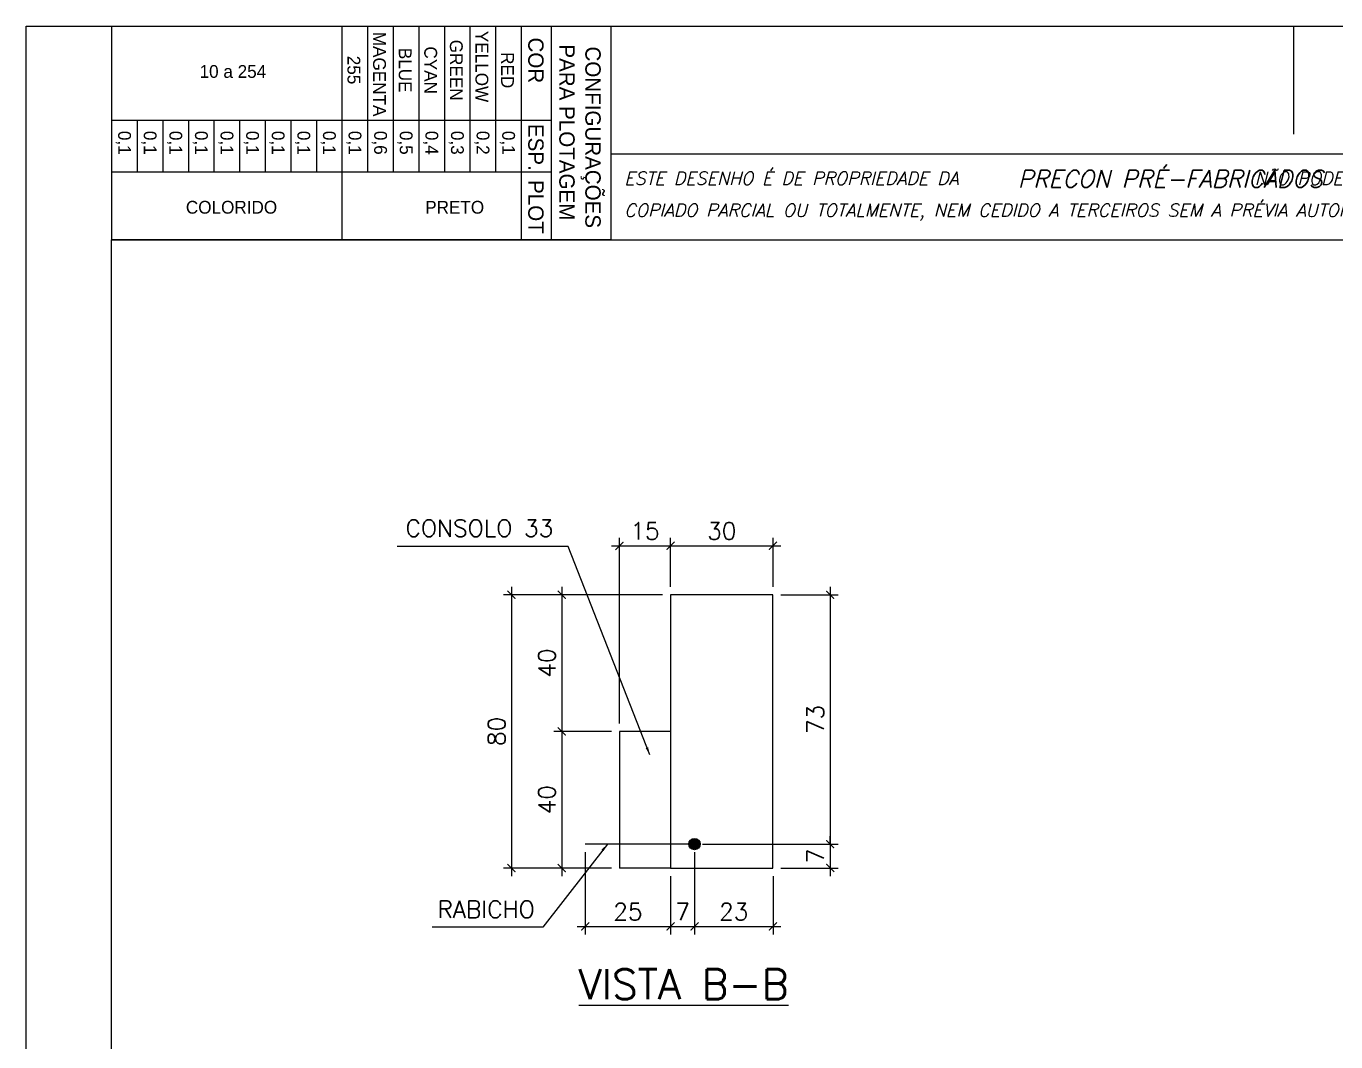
# Model space of a CAD drawing. Header units: centimetres. Extents: x 1658 to 27871, y 8240 to 11444.
# Drawn here: x 4286 to 5437, y 10552 to 11444 of the extents above; entities that cross this region are included whole.
import ezdxf
from ezdxf.enums import TextEntityAlignment as Align

# ---------------------------------------------------------------- set-up
doc = ezdxf.new("R2010")
doc.units = ezdxf.units.CM
doc.header["$LTSCALE"] = 50
doc.header["$MEASUREMENT"] = 0
doc.header["$PDMODE"] = 67
for name, color, linetype in [('COTAS-PRECON', 1, 'Continuous'), ('FORMATO-PRECON', 2, 'Continuous'), ('HACHURAS-PRECON', 1, 'Continuous'), ('LINHA-01-PRECON', 1, 'Continuous'), ('LINHA-02-PRECON', 2, 'Continuous'), ('LINHA-03-PRECON', 3, 'Continuous'), ('LINHA-04-PRECON', 4, 'Continuous'), ('TEXTO-35-PRECON', 5, 'Continuous')]:
    doc.layers.add(name, color=color, linetype=linetype)
doc.styles.add('R060', font='ACENT.shx', dxfattribs={"height": 75})
doc.styles.add('ROMANS', font='ROMANS.SHX', dxfattribs={"oblique": 15, "height": 3})
doc.styles.get("Standard").update_dxf_attribs({"font": 'romans.shx'})
doc.dimstyles.new('ESC75-25', dxfattribs={"dimscale": 0, "dimtxt": 15, "dimasz": 7, "dimexe": 7, "dimexo": 7, "dimgap": 5.5, "dimtad": 1, "dimdec": 1, "dimlfac": 0.333333, "dimdsep": 46, "dimtxsty": 'Standard', "dimblk": 'ARCHTICK', "dimcen": 0.1, "dimdle": 7, "dimclrd": 256, "dimclre": 256, "dimclrt": 2, "dimadec": 0, "dimazin": 0, "dimtfac": 1, "dimtdec": 1, "dimtix": 1, "dimtmove": 2, "dimatfit": 3, "dimfxl": 1, "dimarcsym": 0})
doc.dimstyles.new('ESC75-75', dxfattribs={"dimscale": 0, "dimtxt": 15, "dimasz": 7, "dimexe": 7, "dimexo": 7, "dimgap": 5.5, "dimtad": 1, "dimdec": 1, "dimdsep": 46, "dimtxsty": 'Standard', "dimblk": 'ARCHTICK', "dimcen": 0.1, "dimdle": 7, "dimclrd": 256, "dimclre": 256, "dimclrt": 2, "dimadec": 0, "dimazin": 0, "dimtfac": 1, "dimtdec": 1, "dimtix": 1, "dimtmove": 2, "dimatfit": 3, "dimfxl": 1, "dimarcsym": 0})

# ---------------------------------------------------------------- blocks, each defined once
blk = doc.blocks.new('A$C0AF02B9D')
at = {"layer": 'FORMATO-PRECON', "color": 1}
for p, q in [((0, 585), (250, 585)), ((0, 0), (0, 585)), ((250, 585), (250, 0)), ((0, 480), (250, 480)), ((0, 450), (170.7, 450)), ((0, 420), (170.7, 420)), ((0, 390), (170.7, 390)), ((0, 360), (170.7, 360)), ((0, 330), (170.7, 330)), ((0, 300), (170.7, 300)), ((110.1, 240), (170.7, 240)), ((110.1, 210), (170.7, 210)), ((110.1, 180), (170.7, 180)), ((110.1, 150), (170.7, 150)), ((110.1, 150), (170.7, 150)), ((110.1, 120), (170.7, 120)), ((110.1, 120), (170.7, 120)), ((110.1, 90), (170.7, 90)), ((110.1, 90), (170.7, 90)), ((110.1, 60), (170.7, 60)), ((110.1, 60), (170.7, 60)), ((110.1, 30), (170.7, 30)), ((110.1, 30), (170.7, 30)), ((0, 0), (250, 0)), ((110.1, 0), (170.7, 0)), ((110.1, 0), (170.7, 0)), ((110.1, 0), (170.7, 0))]:
    blk.add_line(p, q, dxfattribs=at)
at = {"layer": 'FORMATO-PRECON'}
for p, q in [((0, 515), (250, 515)), ((110.1, 0), (110.1, 515)), ((170.7, 0), (170.7, 515)), ((0, 270), (250, 270))]:
    blk.add_line(p, q, dxfattribs=at)
at = {"layer": 'FORMATO-PRECON', "style": 'R060'}
for s, p in [('CONFIGURAÇÕES ', (133.4, 563.9)), ('PARA PLOTAGEM', (124.3, 533.7)), ('COR', (40, 497.3)), ('ESP.', (141.8, 497.3)), ('PLOT', (211.6, 497.3))]:
    blk.add_text(s, height=18, dxfattribs=at).set_placement(p, align=Align.MIDDLE)
at = {"layer": 'FORMATO-PRECON', "color": 1, "style": 'R060'}
for s, p in [('RED', (51.5, 464)), ('0,1', (136.5, 464)), ('YELLOW', (47.2, 434)), ('0,2', (136.5, 434)), ('GREEN', (51.5, 404)), ('0,3', (136.5, 404)), ('CYAN', (51.5, 374)), ('0,4', (136.5, 374)), ('0,5', (136.5, 344)), ('BLUE', (51.5, 344)), ('0,6', (136.5, 314)), ('MAGENTA', (56.1, 314)), ('255', (51.3, 284)), ('0,1', (136.5, 284)), ('0,1', (136.5, 254)), ('0,1', (136.5, 224)), ('0,1', (136.5, 194)), ('0,1', (136.5, 164)), ('0,1', (136.5, 134)), ('0,1', (136.5, 104)), ('0,1', (136.5, 74)), ('0,1', (136.5, 44)), ('0,1', (136.5, 14))]:
    blk.add_text(s, height=15, dxfattribs=at).set_placement(p, align=Align.MIDDLE)
for s, p in [('PRETO', (212, 402.1)), ('COLORIDO', (212, 140.6)), ('10 a 254', (53, 142.2))]:
    blk.add_text(s, height=15, rotation=90, dxfattribs=at).set_placement(p, align=Align.MIDDLE)
blk = doc.blocks.new('A$C432D58B7')
at = {"layer": 'LINHA-01-PRECON'}
blk.add_blockref('A$C0AF02B9D', (0, 0), dxfattribs=at)
blk = doc.blocks.new('A$C550964AD')
at = {"layer": 'LINHA-01-PRECON'}
blk.add_blockref('A$C432D58B7', (0, 0), dxfattribs=at)
blk = doc.blocks.new('A$C2E607E54')
at = {"layer": 'FORMATO-PRECON', "color": 6}
blk.add_line((1835, 4050), (685, 4050), dxfattribs=at)
at = {"layer": 'FORMATO-PRECON'}
for points in [[(0, 4200), (2970, 4200), (2970, 0), (0, 0)], [(685, 3950), (1835, 3950), (1835, 4050), (685, 4050)]]:
    blk.add_lwpolyline(points, close=True, dxfattribs=at)
blk.add_lwpolyline([(1485, 4200), (1485, 4073.6)], dxfattribs=at)
at = {"layer": 'FORMATO-PRECON', "color": 6}
blk.add_lwpolyline([(100, 3950), (2870, 3950), (2870, 100), (100, 100)], close=True, dxfattribs=at)
at = {"layer": 'TEXTO-35-PRECON', "rotation": 270}
blk.add_blockref('A$C550964AD', (100, 4200), dxfattribs=at)
at = {"layer": 'FORMATO-PRECON', "color": 3, "style": 'ROMANS', "oblique": 15}
blk.add_text('PRECON PRÉ-FABRICADOS', height=20, dxfattribs=at).set_placement((1162, 4011.3))
at = {"layer": 'FORMATO-PRECON', "style": 'ROMANS', "oblique": 15}
for s, p in [('ESTE DESENHO É DE PROPRIEDADE DA                            NÃO PODENDO SER', (700.8, 4014.4)), ('COPIADO PARCIAL OU TOTALMENTE, NEM CEDIDO A TERCEIROS SEM A PRÉVIA AUTORIZAÇÃO.', (700.8, 3977))]:
    blk.add_text(s, height=15, dxfattribs=at).set_placement(p)
blk = doc.blocks.new('_ArchTick')
at = {"color": 0, "linetype": 'ByBlock', "const_width": 0.15}
blk.add_lwpolyline([(-0.5, -0.5), (0.5, 0.5)], dxfattribs=at)
blk = doc.blocks.new('*D161')
at = {"layer": 'Defpoints', "color": 0, "transparency": 16777216}
for p in [(4852.2, 10944.6), (4756.5, 10824.6), (4807.2, 10824.6)]:
    blk.add_point(p, dxfattribs=at)
at = {"layer": 'LINHA-01-PRECON', "lineweight": -2, "transparency": 16777216}
for p, q in [((4756.5, 10951.6), (4756.5, 10817.6)), ((4845.2, 10944.6), (4749.5, 10944.6)), ((4800.2, 10824.6), (4749.5, 10824.6))]:
    blk.add_line(p, q, dxfattribs=at)
at = {"layer": 'LINHA-01-PRECON', "lineweight": -2, "transparency": 16777216, "xscale": 7, "yscale": 7, "zscale": 7}
for p, rotation in [((4756.5, 10944.6), 90), ((4756.5, 10824.6), 270)]:
    blk.add_blockref('_ArchTick', p, dxfattribs=dict(at, rotation=rotation))
at = {"layer": 'LINHA-01-PRECON', "color": 2, "transparency": 16777216, "insert": (4743.5, 10884.6), "char_height": 15, "attachment_point": 5, "rotation": 90}
blk.add_mtext('40', dxfattribs=at)
blk = doc.blocks.new('*D162')
at = {"layer": 'Defpoints', "color": 0, "transparency": 16777216}
for p in [(4807.2, 10824.6), (4756.5, 10704.6), (4807.2, 10704.6)]:
    blk.add_point(p, dxfattribs=at)
at = {"layer": 'LINHA-01-PRECON', "lineweight": -2, "transparency": 16777216}
for p, q in [((4756.5, 10831.6), (4756.5, 10697.6)), ((4800.2, 10824.6), (4749.5, 10824.6)), ((4800.2, 10704.6), (4749.5, 10704.6))]:
    blk.add_line(p, q, dxfattribs=at)
at = {"layer": 'LINHA-01-PRECON', "lineweight": -2, "transparency": 16777216, "xscale": 7, "yscale": 7, "zscale": 7}
for p, rotation in [((4756.5, 10824.6), 90), ((4756.5, 10704.6), 270)]:
    blk.add_blockref('_ArchTick', p, dxfattribs=dict(at, rotation=rotation))
at = {"layer": 'LINHA-01-PRECON', "color": 2, "transparency": 16777216, "insert": (4743.5, 10764.6), "char_height": 15, "attachment_point": 5, "rotation": 90}
blk.add_mtext('40', dxfattribs=at)
blk = doc.blocks.new('*D163')
at = {"layer": 'Defpoints', "color": 0, "transparency": 16777216}
for p in [(4852.2, 10987.6), (4852.2, 10944.6), (4807.2, 10824.6)]:
    blk.add_point(p, dxfattribs=at)
at = {"layer": 'LINHA-01-PRECON', "lineweight": -2, "transparency": 16777216}
for p, q in [((4807.2, 10831.6), (4807.2, 10994.6)), ((4852.2, 10951.6), (4852.2, 10994.6)), ((4800.2, 10987.6), (4859.2, 10987.6))]:
    blk.add_line(p, q, dxfattribs=at)
at = {"layer": 'LINHA-01-PRECON', "lineweight": -2, "transparency": 16777216, "xscale": 7, "yscale": 7, "zscale": 7, "rotation": 180}
blk.add_blockref('_ArchTick', (4807.2, 10987.6), dxfattribs=at)
at = {"layer": 'LINHA-01-PRECON', "lineweight": -2, "transparency": 16777216, "xscale": 7, "yscale": 7, "zscale": 7}
blk.add_blockref('_ArchTick', (4852.2, 10987.6), dxfattribs=at)
at = {"layer": 'LINHA-01-PRECON', "color": 2, "transparency": 16777216, "insert": (4829.7, 11000.6), "char_height": 15, "attachment_point": 5}
blk.add_mtext('15', dxfattribs=at)
blk = doc.blocks.new('*D164')
at = {"layer": 'Defpoints', "color": 0, "transparency": 16777216}
for p in [(4942.2, 10987.6), (4852.2, 10944.6), (4942.2, 10944.6)]:
    blk.add_point(p, dxfattribs=at)
at = {"layer": 'LINHA-01-PRECON', "lineweight": -2, "transparency": 16777216}
for p, q in [((4852.2, 10951.6), (4852.2, 10994.6)), ((4942.2, 10951.6), (4942.2, 10994.6)), ((4845.2, 10987.6), (4949.2, 10987.6))]:
    blk.add_line(p, q, dxfattribs=at)
at = {"layer": 'LINHA-01-PRECON', "lineweight": -2, "transparency": 16777216, "xscale": 7, "yscale": 7, "zscale": 7, "rotation": 180}
blk.add_blockref('_ArchTick', (4852.2, 10987.6), dxfattribs=at)
at = {"layer": 'LINHA-01-PRECON', "lineweight": -2, "transparency": 16777216, "xscale": 7, "yscale": 7, "zscale": 7}
blk.add_blockref('_ArchTick', (4942.2, 10987.6), dxfattribs=at)
at = {"layer": 'LINHA-01-PRECON', "color": 2, "transparency": 16777216, "insert": (4897.2, 11000.6), "char_height": 15, "attachment_point": 5}
blk.add_mtext('30', dxfattribs=at)
blk = doc.blocks.new('*D165')
at = {"layer": 'Defpoints', "color": 0, "transparency": 16777216}
for p in [(4852.2, 10944.6), (4712.3, 10704.6), (4807.2, 10704.6)]:
    blk.add_point(p, dxfattribs=at)
at = {"layer": 'LINHA-01-PRECON', "lineweight": -2, "transparency": 16777216}
for p, q in [((4712.3, 10951.6), (4712.3, 10697.6)), ((4845.2, 10944.6), (4705.3, 10944.6)), ((4800.2, 10704.6), (4705.3, 10704.6))]:
    blk.add_line(p, q, dxfattribs=at)
at = {"layer": 'LINHA-01-PRECON', "lineweight": -2, "transparency": 16777216, "xscale": 7, "yscale": 7, "zscale": 7}
for p, rotation in [((4712.3, 10944.6), 90), ((4712.3, 10704.6), 270)]:
    blk.add_blockref('_ArchTick', p, dxfattribs=dict(at, rotation=rotation))
at = {"layer": 'LINHA-01-PRECON', "color": 2, "transparency": 16777216, "insert": (4699.3, 10824.6), "char_height": 15, "attachment_point": 5, "rotation": 90}
blk.add_mtext('80', dxfattribs=at)
blk = doc.blocks.new('*D488')
at = {"layer": 'Defpoints', "color": 0, "transparency": 16777216}
for p in [(4777.2, 10725.6), (4852.2, 10704.6), (4852.2, 10653.3)]:
    blk.add_point(p, dxfattribs=at)
at = {"layer": 'LINHA-01-PRECON', "lineweight": -2, "transparency": 16777216}
for p, q in [((4777.2, 10718.6), (4777.2, 10646.3)), ((4852.2, 10697.6), (4852.2, 10646.3)), ((4770.2, 10653.3), (4859.2, 10653.3))]:
    blk.add_line(p, q, dxfattribs=at)
at = {"layer": 'LINHA-01-PRECON', "lineweight": -2, "transparency": 16777216, "xscale": 7, "yscale": 7, "zscale": 7, "rotation": 180}
blk.add_blockref('_ArchTick', (4777.2, 10653.3), dxfattribs=at)
at = {"layer": 'LINHA-01-PRECON', "lineweight": -2, "transparency": 16777216, "xscale": 7, "yscale": 7, "zscale": 7}
blk.add_blockref('_ArchTick', (4852.2, 10653.3), dxfattribs=at)
at = {"layer": 'LINHA-01-PRECON', "color": 2, "transparency": 16777216, "insert": (4814.7, 10666.3), "char_height": 15, "attachment_point": 5}
blk.add_mtext('25', dxfattribs=at)
blk = doc.blocks.new('*D489')
at = {"layer": 'Defpoints', "color": 0, "transparency": 16777216}
for p in [(4873.2, 10725.6), (4852.2, 10704.6), (4873.2, 10653.3)]:
    blk.add_point(p, dxfattribs=at)
at = {"layer": 'LINHA-01-PRECON', "lineweight": -2, "transparency": 16777216}
for p, q in [((4873.2, 10718.6), (4873.2, 10646.3)), ((4852.2, 10697.6), (4852.2, 10646.3)), ((4845.2, 10653.3), (4880.2, 10653.3))]:
    blk.add_line(p, q, dxfattribs=at)
at = {"layer": 'LINHA-01-PRECON', "lineweight": -2, "transparency": 16777216, "xscale": 7, "yscale": 7, "zscale": 7, "rotation": 180}
blk.add_blockref('_ArchTick', (4852.2, 10653.3), dxfattribs=at)
at = {"layer": 'LINHA-01-PRECON', "lineweight": -2, "transparency": 16777216, "xscale": 7, "yscale": 7, "zscale": 7}
blk.add_blockref('_ArchTick', (4873.2, 10653.3), dxfattribs=at)
at = {"layer": 'LINHA-01-PRECON', "color": 2, "transparency": 16777216, "insert": (4862.7, 10666.3), "char_height": 15, "attachment_point": 5}
blk.add_mtext('7', dxfattribs=at)
blk = doc.blocks.new('*D490')
at = {"layer": 'Defpoints', "color": 0, "transparency": 16777216}
for p in [(4873.2, 10725.6), (4942.2, 10704.6), (4942.2, 10653.3)]:
    blk.add_point(p, dxfattribs=at)
at = {"layer": 'LINHA-01-PRECON', "lineweight": -2, "transparency": 16777216}
for p, q in [((4873.2, 10718.6), (4873.2, 10646.3)), ((4942.2, 10697.6), (4942.2, 10646.3)), ((4866.2, 10653.3), (4949.2, 10653.3))]:
    blk.add_line(p, q, dxfattribs=at)
at = {"layer": 'LINHA-01-PRECON', "lineweight": -2, "transparency": 16777216, "xscale": 7, "yscale": 7, "zscale": 7, "rotation": 180}
blk.add_blockref('_ArchTick', (4873.2, 10653.3), dxfattribs=at)
at = {"layer": 'LINHA-01-PRECON', "lineweight": -2, "transparency": 16777216, "xscale": 7, "yscale": 7, "zscale": 7}
blk.add_blockref('_ArchTick', (4942.2, 10653.3), dxfattribs=at)
at = {"layer": 'LINHA-01-PRECON', "color": 2, "transparency": 16777216, "insert": (4907.7, 10666.3), "char_height": 15, "attachment_point": 5}
blk.add_mtext('23', dxfattribs=at)
blk = doc.blocks.new('*D491')
at = {"layer": 'Defpoints', "color": 0, "transparency": 16777216}
for p in [(4942.2, 10944.6), (4873.2, 10725.6), (4992.5, 10725.6)]:
    blk.add_point(p, dxfattribs=at)
at = {"layer": 'LINHA-01-PRECON', "lineweight": -2, "transparency": 16777216}
for p, q in [((4992.5, 10951.6), (4992.5, 10718.6)), ((4949.2, 10944.6), (4999.5, 10944.6)), ((4880.2, 10725.6), (4999.5, 10725.6))]:
    blk.add_line(p, q, dxfattribs=at)
at = {"layer": 'LINHA-01-PRECON', "lineweight": -2, "transparency": 16777216, "xscale": 7, "yscale": 7, "zscale": 7}
for p, rotation in [((4992.5, 10944.6), 90), ((4992.5, 10725.6), 270)]:
    blk.add_blockref('_ArchTick', p, dxfattribs=dict(at, rotation=rotation))
at = {"layer": 'LINHA-01-PRECON', "color": 2, "transparency": 16777216, "insert": (4979.5, 10835.1), "char_height": 15, "attachment_point": 5, "rotation": 90}
blk.add_mtext('73', dxfattribs=at)
blk = doc.blocks.new('*D492')
at = {"layer": 'Defpoints', "color": 0, "transparency": 16777216}
for p in [(4873.2, 10725.6), (4942.2, 10704.6), (4992.5, 10704.6)]:
    blk.add_point(p, dxfattribs=at)
at = {"layer": 'LINHA-01-PRECON', "lineweight": -2, "transparency": 16777216}
for p, q in [((4992.5, 10725.6), (4992.5, 10732.6)), ((4880.2, 10725.6), (4999.5, 10725.6)), ((4992.5, 10725.6), (4992.5, 10704.6)), ((4949.2, 10704.6), (4999.5, 10704.6)), ((4992.5, 10704.6), (4992.5, 10697.6))]:
    blk.add_line(p, q, dxfattribs=at)
at = {"layer": 'LINHA-01-PRECON', "lineweight": -2, "transparency": 16777216, "xscale": 7, "yscale": 7, "zscale": 7}
for p, rotation in [((4992.5, 10725.6), 270), ((4992.5, 10704.6), 90)]:
    blk.add_blockref('_ArchTick', p, dxfattribs=dict(at, rotation=rotation))
at = {"layer": 'LINHA-01-PRECON', "color": 2, "transparency": 16777216, "insert": (4979.5, 10715.1), "char_height": 15, "attachment_point": 5, "rotation": 90}
blk.add_mtext('7', dxfattribs=at)

msp = doc.modelspace()

# ---------------------------------------------------------------- hatches: boundary and pattern name
at = {"layer": 'LINHA-04-PRECON'}
h = msp.add_hatch(color=256, dxfattribs=at)
h.dxf.hatch_style = 1
edge = h.paths.add_edge_path()
edge.add_arc((4873.19, 10725.61), 4.95, 0, 360)

# ---------------------------------------------------------------- linework, layer by layer
at = {"layer": 'LINHA-02-PRECON'}
for p, q in [((4852.18, 10824.61), (4807.19, 10824.61)), ((4807.19, 10824.61), (4807.19, 10704.61)), ((4852.19, 10704.61), (4807.19, 10704.61))]:
    msp.add_line(p, q, dxfattribs=at)
at = {"layer": 'LINHA-03-PRECON'}
for p, q in [((4852.18, 10944.61), (4852.18, 10704.61)), ((4942.18, 10944.61), (4852.18, 10944.61)), ((4942.18, 10704.61), (4942.18, 10944.61)), ((4852.18, 10704.61), (4942.18, 10704.61)), ((4852.19, 10704.61), (4852.19, 10704.61))]:
    msp.add_line(p, q, dxfattribs=at)
at = {"layer": 'LINHA-04-PRECON'}
msp.add_line((4873.19, 10725.61), (4777.19, 10725.61), dxfattribs=at)
msp.add_circle((4873.19, 10725.61), 4.95, dxfattribs=at)

# ---------------------------------------------------------------- block references
at = {"layer": 'HACHURAS-PRECON', "xscale": 0.7499999999999996, "yscale": 0.7499999999999996, "zscale": 0.7499999999999996}
msp.add_blockref('A$C2E607E54', (4285.86, 8293.94), dxfattribs=at)

# ---------------------------------------------------------------- texts
at = {"layer": 'COTAS-PRECON', "color": 2, "char_height": 15, "attachment_point": 5}
for s, insert in [('\\A1;CONSOLO 33', (4684.19, 11003.05, 0.02)), ('\\A1;RABICHO', (4690.1, 10668.32, 0.02))]:
    msp.add_mtext(s, dxfattribs=dict(at, insert=insert))
at = {"layer": 'LINHA-01-PRECON', "color": 4, "insert": (4863.66, 10602.54), "char_height": 26.25, "attachment_point": 5}
msp.add_mtext('{\\LVISTA B-B}', dxfattribs=at)

# ---------------------------------------------------------------- dimensions: what is measured, and where the dimension line sits
at = {"layer": 'LINHA-01-PRECON'}
for base, p1, p2, picture, middle in [((4852.18, 10987.59), (4807.19, 10824.61), (4852.18, 10944.61), '*D163', (4829.69, 11000.59)), ((4942.18, 10987.59), (4852.18, 10944.61), (4942.18, 10944.61), '*D164', (4897.18, 11000.59)), ((4852.19, 10653.27), (4777.19, 10725.61), (4852.19, 10704.61), '*D488', (4814.69, 10666.27)), ((4873.19, 10653.27), (4852.19, 10704.61), (4873.19, 10725.61), '*D489', (4862.69, 10666.27)), ((4942.18, 10653.27), (4873.19, 10725.61), (4942.18, 10704.61), '*D490', (4907.69, 10666.27))]:
    dim = msp.add_linear_dim(base=base, p1=p1, p2=p2, dimstyle='ESC75-25', override={"dimscale": 1}, dxfattribs=at)
    dim.commit()
    dim.dimension.update_dxf_attribs({"geometry": picture, "text_midpoint": middle})
for base, p1, p2, picture, middle in [((4712.33, 10704.61), (4852.18, 10944.61), (4807.19, 10704.61), '*D165', (4699.33, 10824.61)), ((4756.48, 10824.61), (4852.18, 10944.61), (4807.19, 10824.61), '*D161', (4743.48, 10884.61)), ((4992.53, 10725.61), (4942.18, 10944.61), (4873.19, 10725.61), '*D491', (4979.53, 10835.11)), ((4756.48, 10704.61), (4807.19, 10824.61), (4807.19, 10704.61), '*D162', (4743.48, 10764.61)), ((4992.53, 10704.61), (4873.19, 10725.61), (4942.18, 10704.61), '*D492', (4979.53, 10715.11))]:
    dim = msp.add_linear_dim(base=base, p1=p1, p2=p2, angle=90, dimstyle='ESC75-25', override={"dimscale": 1}, dxfattribs=at)
    dim.commit()
    dim.dimension.update_dxf_attribs({"geometry": picture, "text_midpoint": middle})

# ---------------------------------------------------------------- leaders
at = {"layer": 'COTAS-PRECON'}
for points in [[(4833.92, 10803.89), (4762.19, 10987.06), (4611.75, 10987.06)], [(4796.7, 10725.61), (4740.03, 10652.67), (4642.75, 10652.67)]]:
    msp.add_leader(points, dimstyle='ESC75-75', override={"dimscale": 1}, dxfattribs=at)

doc.saveas('drawing.dxf')
